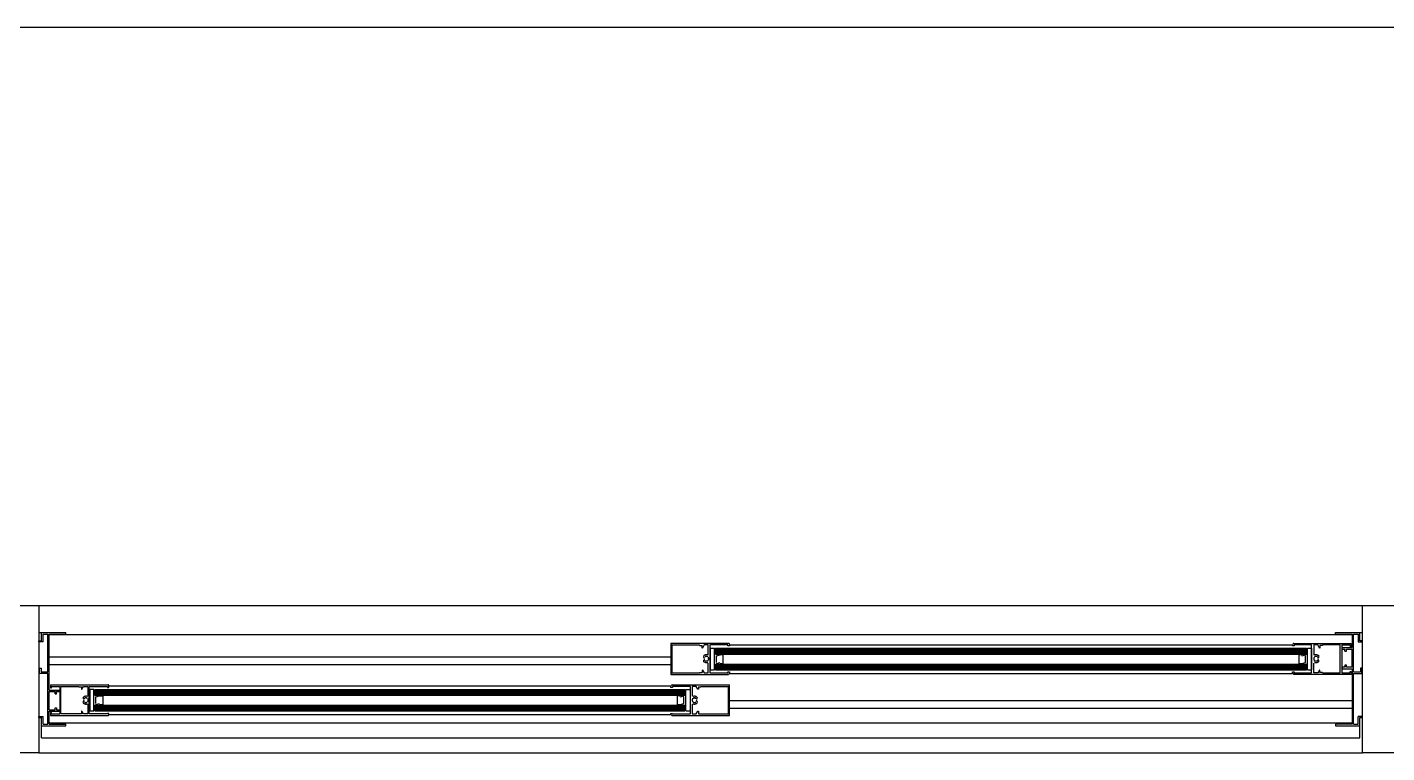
# Model space of a CAD drawing. Header units: millimetres. Extents: x 7649 to 34105, y 3983 to 25377.
# Drawn here: x 13604 to 14992, y 20637 to 21377 of the extents above; entities that cross this region are included whole.
import ezdxf

# ---------------------------------------------------------------- set-up
doc = ezdxf.new("R2010")
doc.units = ezdxf.units.MM

msp = doc.modelspace()

# ---------------------------------------------------------------- linework, layer by layer
at = {"layer": 'GEOMETRY', "color": 7}
for p, q in [((7649.45694, 21376.92222), (34105.14444, 21376.92222)), ((13616.34028, 20786.90139), (14967.30278, 20786.90139)), ((13616.34028, 20759.38472), (13618.98611, 20759.38472)), ((13616.34028, 20749.85972), (13616.34028, 20750.91806)), ((13616.34028, 20750.91806), (13618.98611, 20750.91806)), ((13620.57361, 20749.85972), (13616.34028, 20749.85972)), ((13618.98611, 20750.91806), (13618.98611, 20759.38472)), ((13618.98611, 20759.38472), (13643.85694, 20759.38472)), ((13620.57361, 20749.85972), (13620.57361, 20757.79722)), ((13620.57361, 20757.79722), (13625.33611, 20757.79722)), ((13625.33611, 20719.16806), (13625.33611, 20757.79722)), ((13626.92361, 20757.79722), (13643.85694, 20757.79722)), ((13626.92361, 20700.64722), (13626.92361, 20757.79722)), ((13626.92361, 20757.26806), (14956.71944, 20757.26806)), ((13643.85694, 20757.79722), (13643.85694, 20759.38472)), ((14939.78611, 20759.38472), (14964.65694, 20759.38472)), ((14939.78611, 20757.79722), (14939.78611, 20759.38472)), ((14939.78611, 20757.79722), (14956.71944, 20757.79722)), ((14956.71944, 20757.79722), (14956.71944, 20744.03889)), ((14958.30694, 20757.79722), (14963.06944, 20757.79722)), ((14958.30694, 20719.16806), (14958.30694, 20757.79722)), ((14963.06944, 20757.79722), (14963.06944, 20749.85972)), ((14963.06944, 20749.85972), (14967.30278, 20749.85972)), ((14964.65694, 20759.38472), (14967.30278, 20759.38472)), ((14964.65694, 20750.91806), (14964.65694, 20759.38472)), ((14967.30278, 20750.91806), (14964.65694, 20750.91806)), ((14967.30278, 20749.85972), (14967.30278, 20750.91806)), ((14967.30278, 20673.65972), (14967.30278, 20749.85972)), ((13626.92361, 20734.51389), (14261.39444, 20734.51389)), ((14320.13194, 20748.27222), (14261.39444, 20748.27222)), ((14261.39444, 20748.27222), (14261.39444, 20716.52222)), ((14262.45278, 20746.68472), (14262.45278, 20718.10972)), ((14262.45278, 20746.68472), (14290.49861, 20746.68472)), ((14290.49861, 20746.15556), (14290.49861, 20746.68472)), ((14290.49861, 20746.15556), (14293.14444, 20746.15556)), ((14293.14444, 20743.50972), (14293.14444, 20746.15556)), ((14293.67361, 20743.50972), (14293.14444, 20743.50972)), ((14295.26111, 20746.68472), (14293.67361, 20743.50972)), ((14294.73406, 20735.36234), (14294.53788, 20735.13428)), ((14294.94536, 20735.57341), (14294.73406, 20735.36234)), ((14294.79842, 20734.56769), (14294.76405, 20734.47337)), ((14294.8453, 20734.65823), (14294.79842, 20734.56769)), ((14294.9048, 20734.7438), (14294.8453, 20734.65823)), ((14295.17065, 20735.76695), (14294.94536, 20735.57341)), ((14295.40881, 20735.94242), (14295.17065, 20735.76695)), ((14299.49444, 20746.68472), (14295.26111, 20746.68472)), ((14295.65871, 20736.09927), (14295.40881, 20735.94242)), ((14295.91924, 20736.23697), (14295.65871, 20736.09927)), ((14296.18925, 20736.35497), (14295.91924, 20736.23697)), ((14296.46763, 20736.45274), (14296.18925, 20736.35497)), ((14296.43992, 20734.71725), (14296.22312, 20734.5739)), ((14296.66748, 20734.83454), (14296.43992, 20734.71725)), ((14296.75326, 20736.52972), (14296.46763, 20736.45274)), ((14296.90366, 20734.92577), (14296.66748, 20734.83454)), ((14297.04501, 20736.58538), (14296.75326, 20736.52972)), ((14297.1463, 20734.99093), (14296.90366, 20734.92577)), ((14297.34175, 20736.61917), (14297.04501, 20736.58538)), ((14297.39326, 20735.03002), (14297.1463, 20734.99093)), ((14297.64236, 20736.63056), (14297.34175, 20736.61917)), ((14297.64236, 20735.04306), (14297.39326, 20735.03002)), ((14297.77962, 20736.62818), (14297.64236, 20736.63056)), ((14297.89147, 20735.03002), (14297.64236, 20735.04306)), ((14297.91652, 20736.62108), (14297.77962, 20736.62818)), ((14298.13842, 20734.99093), (14297.89147, 20735.03002)), ((14298.05292, 20736.60926), (14297.91652, 20736.62108)), ((14298.18872, 20736.59277), (14298.05292, 20736.60926)), ((14298.38106, 20734.92577), (14298.13842, 20734.99093)), ((14298.32379, 20736.57162), (14298.18872, 20736.59277)), ((14298.45801, 20736.54584), (14298.32379, 20736.57162)), ((14298.61724, 20734.83454), (14298.38106, 20734.92577)), ((14298.59126, 20736.51545), (14298.45801, 20736.54584)), ((14298.72342, 20736.48048), (14298.59126, 20736.51545)), ((14298.84481, 20734.71725), (14298.61724, 20734.83454)), ((14298.85438, 20736.44096), (14298.72342, 20736.48048)), ((14299.0616, 20734.5739), (14298.84481, 20734.71725)), ((14298.98402, 20736.3969), (14298.85438, 20736.44096)), ((14299.1122, 20736.34834), (14298.98402, 20736.3969)), ((14299.23883, 20736.2953), (14299.1122, 20736.34834)), ((14299.49444, 20736.10139), (14299.49444, 20746.68472)), ((14319.60278, 20746.68472), (14301.08194, 20746.68472)), ((14301.08194, 20746.68472), (14301.08194, 20718.10972)), ((14301.61111, 20743.50972), (14301.61111, 20721.28472)), ((14301.61111, 20743.50972), (14305.84444, 20743.50972)), ((14305.84444, 20721.28472), (14305.84444, 20743.50972)), ((14306.90278, 20743.50972), (14910.15278, 20743.50972)), ((14306.90278, 20737.15972), (14306.90278, 20743.50972)), ((14306.90278, 20742.45139), (14910.15278, 20742.45139)), ((14306.90278, 20741.39306), (14910.15278, 20741.39306)), ((14306.90278, 20740.33472), (14910.15278, 20740.33472)), ((14306.90278, 20739.27639), (14910.15278, 20739.27639)), ((14306.90278, 20738.21806), (14910.15278, 20738.21806)), ((14306.90278, 20737.15972), (14910.15278, 20737.15972)), ((14307.96111, 20735.57222), (14311.66528, 20736.63056)), ((14307.96111, 20728.69306), (14307.96111, 20735.57222)), ((14314.84028, 20736.63056), (14311.66528, 20736.63056)), ((14314.84028, 20727.63472), (14314.84028, 20736.63056)), ((14319.60278, 20745.62639), (14319.60278, 20746.68472)), ((14321.19028, 20745.62639), (14319.60278, 20745.62639)), ((14320.50424, 20748.26498), (14320.39653, 20748.27222)), ((14320.60754, 20748.24387), (14320.50424, 20748.26498)), ((14320.70549, 20748.20985), (14320.60754, 20748.24387)), ((14320.79715, 20748.16385), (14320.70549, 20748.20985)), ((14320.88157, 20748.10683), (14320.79715, 20748.16385)), ((14320.95779, 20748.03974), (14320.88157, 20748.10683)), ((14321.02489, 20747.96351), (14320.95779, 20748.03974)), ((14321.08191, 20747.87909), (14321.02489, 20747.96351)), ((14321.1279, 20747.78744), (14321.08191, 20747.87909)), ((14321.16192, 20747.68948), (14321.1279, 20747.78744)), ((14321.18303, 20747.58618), (14321.16192, 20747.68948)), ((14321.19028, 20747.47847), (14321.18303, 20747.58618)), ((14321.19028, 20747.21389), (14321.19028, 20745.62639)), ((14321.19028, 20746.68472), (14895.86528, 20746.68472)), ((14895.86528, 20745.62639), (14895.86528, 20747.21389)), ((14897.45278, 20745.62639), (14895.86528, 20745.62639)), ((14896.40169, 20747.58618), (14896.39444, 20747.47847)), ((14896.4228, 20747.68948), (14896.40169, 20747.58618)), ((14896.45682, 20747.78744), (14896.4228, 20747.68948)), ((14896.50281, 20747.87909), (14896.45682, 20747.78744)), ((14896.55983, 20747.96351), (14896.50281, 20747.87909)), ((14896.62693, 20748.03974), (14896.55983, 20747.96351)), ((14896.70316, 20748.10683), (14896.62693, 20748.03974)), ((14896.78757, 20748.16385), (14896.70316, 20748.10683)), ((14896.87923, 20748.20985), (14896.78757, 20748.16385)), ((14896.97718, 20748.24387), (14896.87923, 20748.20985)), ((14896.92361, 20748.27222), (14955.66111, 20748.27222)), ((14897.08049, 20748.26498), (14896.97718, 20748.24387)), ((14897.18819, 20748.27222), (14897.08049, 20748.26498)), ((14915.44444, 20746.68472), (14897.45278, 20746.68472)), ((14897.45278, 20746.68472), (14897.45278, 20745.62639)), ((14905.39028, 20736.63056), (14902.21528, 20736.63056)), ((14902.21528, 20736.63056), (14902.21528, 20727.63472)), ((14905.39028, 20735.57222), (14909.09444, 20736.63056)), ((14909.09444, 20728.69306), (14909.09444, 20735.57222)), ((14910.15278, 20737.15972), (14910.15278, 20743.50972)), ((14911.21111, 20721.28472), (14911.21111, 20743.50972)), ((14911.21111, 20743.50972), (14915.44444, 20743.50972)), ((14915.44444, 20718.10972), (14915.44444, 20746.68472)), ((14915.44444, 20743.50972), (14915.44444, 20721.28472)), ((14921.79444, 20746.68472), (14917.56111, 20746.68472)), ((14917.56111, 20746.68472), (14917.56111, 20736.10139)), ((14918.76335, 20736.45155), (14918.3459, 20736.2953)), ((14918.73992, 20734.71725), (14918.52312, 20734.5739)), ((14918.96748, 20734.83454), (14918.73992, 20734.71725)), ((14919.18873, 20736.55869), (14918.76335, 20736.45155)), ((14919.20366, 20734.92577), (14918.96748, 20734.83454)), ((14919.61826, 20736.61765), (14919.18873, 20736.55869)), ((14919.4463, 20734.99093), (14919.20366, 20734.92577)), ((14919.69326, 20735.03002), (14919.4463, 20734.99093)), ((14920.04817, 20736.62936), (14919.61826, 20736.61765)), ((14919.94236, 20735.04306), (14919.69326, 20735.03002)), ((14920.19147, 20735.03002), (14919.94236, 20735.04306)), ((14920.47466, 20736.59476), (14920.04817, 20736.62936)), ((14920.43842, 20734.99093), (14920.19147, 20735.03002)), ((14920.68106, 20734.92577), (14920.43842, 20734.99093)), ((14920.89395, 20736.51479), (14920.47466, 20736.59476)), ((14920.91724, 20734.83454), (14920.68106, 20734.92577)), ((14921.30227, 20736.39036), (14920.89395, 20736.51479)), ((14921.14481, 20734.71725), (14920.91724, 20734.83454)), ((14921.3616, 20734.5739), (14921.14481, 20734.71725)), ((14921.69583, 20736.22243), (14921.30227, 20736.39036)), ((14922.07084, 20736.01192), (14921.69583, 20736.22243)), ((14923.38194, 20743.50972), (14921.79444, 20746.68472)), ((14922.42354, 20735.75977), (14922.07084, 20736.01192)), ((14922.75014, 20735.46692), (14922.42354, 20735.75977)), ((14922.7242, 20734.68245), (14922.67993, 20734.7438)), ((14922.76202, 20734.61792), (14922.7242, 20734.68245)), ((14923.04684, 20735.13428), (14922.75014, 20735.46692)), ((14922.79335, 20734.55071), (14922.76202, 20734.61792)), ((14922.81814, 20734.4813), (14922.79335, 20734.55071)), ((14923.91111, 20743.50972), (14923.38194, 20743.50972)), ((14926.55694, 20746.15556), (14923.91111, 20746.15556)), ((14923.91111, 20746.15556), (14923.91111, 20743.50972)), ((14944.54861, 20746.68472), (14926.55694, 20746.68472)), ((14926.55694, 20746.68472), (14926.55694, 20746.15556)), ((14944.54861, 20718.10972), (14944.54861, 20746.68472)), ((14946.13611, 20746.68472), (14946.13611, 20718.10972)), ((14946.13611, 20746.68472), (14954.60278, 20746.68472)), ((14946.66528, 20744.03889), (14956.71944, 20744.03889)), ((14946.66528, 20742.45139), (14946.66528, 20744.03889)), ((14946.66528, 20742.45139), (14949.31111, 20742.45139)), ((14949.31111, 20740.33472), (14949.31111, 20742.45139)), ((14949.31111, 20740.33472), (14950.89861, 20740.33472)), ((14950.89861, 20742.45139), (14956.71944, 20742.45139)), ((14950.89861, 20740.33472), (14950.89861, 20742.45139)), ((14954.60278, 20746.68472), (14954.60278, 20744.56806)), ((14954.60278, 20744.56806), (14955.66111, 20744.56806)), ((14955.66111, 20748.27222), (14955.66111, 20744.56806)), ((14956.71944, 20723.93056), (14956.71944, 20742.45139)), ((13616.86944, 20717.58056), (13616.86944, 20722.87222)), ((13616.86944, 20722.87222), (13618.45694, 20722.87222)), ((13618.45694, 20722.87222), (13618.45694, 20719.16806)), ((13626.92361, 20726.57639), (14261.39444, 20726.57639)), ((14293.14444, 20721.28472), (14293.67361, 20721.28472)), ((14293.14444, 20720.75556), (14293.14444, 20718.63889)), ((14293.67361, 20720.75556), (14295.26111, 20718.10972)), ((14294.53788, 20730.18933), (14294.83459, 20729.85669)), ((14294.73405, 20730.60316), (14294.73209, 20730.52977)), ((14294.73209, 20730.52977), (14294.73689, 20730.45665)), ((14294.74209, 20734.3765), (14294.73244, 20734.27827)), ((14294.73244, 20734.27827), (14294.73498, 20734.1799)), ((14294.74284, 20730.67634), (14294.73405, 20730.60316)), ((14294.73498, 20734.1799), (14294.74962, 20734.08258)), ((14294.73689, 20730.45665), (14294.74841, 20730.38428)), ((14294.76405, 20734.47337), (14294.74209, 20734.3765)), ((14294.7585, 20730.74882), (14294.74284, 20730.67634)), ((14294.74841, 20730.38428), (14294.76659, 20730.31315)), ((14294.74962, 20734.08258), (14294.77624, 20733.98754)), ((14294.78109, 20730.82013), (14294.7585, 20730.74882)), ((14294.76659, 20730.31315), (14294.79137, 20730.24373)), ((14294.77624, 20733.98754), (14294.81474, 20733.89597)), ((14294.81066, 20730.88976), (14294.78109, 20730.82013)), ((14294.79137, 20730.24373), (14294.8227, 20730.17652)), ((14294.84671, 20730.95628), (14294.81066, 20730.88976)), ((14294.81474, 20733.89597), (14294.86501, 20733.80909)), ((14294.8227, 20730.17652), (14294.86053, 20730.112)), ((14294.83459, 20729.85669), (14295.16118, 20729.56384)), ((14294.88841, 20731.01837), (14294.84671, 20730.95628)), ((14294.86053, 20730.112), (14294.9048, 20730.05064)), ((14294.86501, 20733.80909), (14294.92694, 20733.72809)), ((14294.93535, 20731.07578), (14294.88841, 20731.01837)), ((14294.92694, 20733.72809), (14295.00044, 20733.6542)), ((14294.98712, 20731.12824), (14294.93535, 20731.07578)), ((14295.04331, 20731.1755), (14294.98712, 20731.12824)), ((14295.00044, 20733.6542), (14295.0829, 20733.59045)), ((14295.1035, 20731.21729), (14295.04331, 20731.1755)), ((14295.0829, 20733.59045), (14295.17095, 20733.53905)), ((14295.16729, 20731.25337), (14295.1035, 20731.21729)), ((14295.16118, 20729.56384), (14295.51388, 20729.31169)), ((14295.23425, 20731.28347), (14295.16729, 20731.25337)), ((14295.17095, 20733.53905), (14295.26341, 20733.49996)), ((14295.30399, 20731.30733), (14295.23425, 20731.28347)), ((14295.26341, 20733.49996), (14295.35905, 20733.47314)), ((14295.37608, 20731.32469), (14295.30399, 20731.30733)), ((14295.35905, 20733.47314), (14295.45667, 20733.45853)), ((14295.45012, 20731.3353), (14295.37608, 20731.32469)), ((14295.52569, 20731.33889), (14295.45012, 20731.3353)), ((14295.45667, 20733.45853), (14295.55504, 20733.4561)), ((14295.51388, 20729.31169), (14295.8889, 20729.10118)), ((14295.57891, 20731.3371), (14295.52569, 20731.33889)), ((14295.55504, 20733.4561), (14295.65297, 20733.46579)), ((14295.6316, 20731.3318), (14295.57891, 20731.3371)), ((14295.68358, 20731.32303), (14295.6316, 20731.3318)), ((14295.65297, 20733.46579), (14295.74924, 20733.48758)), ((14295.7347, 20731.31088), (14295.68358, 20731.32303)), ((14295.78481, 20731.29541), (14295.7347, 20731.31088)), ((14295.74924, 20733.48758), (14295.84264, 20733.52139)), ((14295.83373, 20731.27668), (14295.78481, 20731.29541)), ((14295.88132, 20731.25477), (14295.83373, 20731.27668)), ((14295.84264, 20733.52139), (14295.93195, 20733.56721)), ((14295.9274, 20731.22974), (14295.88132, 20731.25477)), ((14295.8889, 20729.10118), (14296.28246, 20728.93325)), ((14295.97182, 20731.20166), (14295.9274, 20731.22974)), ((14295.93195, 20733.56721), (14296.01597, 20733.62497)), ((14296.01441, 20731.1706), (14295.97182, 20731.20166)), ((14296.05502, 20731.13662), (14296.01441, 20731.1706)), ((14296.01597, 20733.62497), (14296.09348, 20733.69464)), ((14296.09348, 20731.0998), (14296.05502, 20731.13662)), ((14296.22312, 20730.74971), (14296.43992, 20730.60636)), ((14296.28246, 20728.93325), (14296.69077, 20728.80883)), ((14296.31944, 20730.28056), (14296.31944, 20730.80972)), ((14296.43992, 20730.60636), (14296.66748, 20730.48907)), ((14296.66748, 20730.48907), (14296.90366, 20730.39784)), ((14296.69077, 20728.80883), (14297.11007, 20728.72885)), ((14296.90366, 20730.39784), (14297.1463, 20730.33268)), ((14297.11007, 20728.72885), (14297.53656, 20728.69425)), ((14297.1463, 20730.33268), (14297.39326, 20730.29359)), ((14297.39326, 20730.29359), (14297.64236, 20730.28056)), ((14297.53656, 20728.69425), (14297.96646, 20728.70596)), ((14297.64236, 20730.28056), (14297.89147, 20730.29359)), ((14297.89147, 20730.29359), (14298.13842, 20730.33268)), ((14297.96646, 20728.70596), (14298.39599, 20728.76492)), ((14298.13842, 20730.33268), (14298.38106, 20730.39784)), ((14298.38106, 20730.39784), (14298.61724, 20730.48907)), ((14298.39599, 20728.76492), (14298.82137, 20728.87206)), ((14298.61724, 20730.48907), (14298.84481, 20730.60636)), ((14298.82137, 20728.87206), (14299.23883, 20729.02831)), ((14298.84481, 20730.60636), (14299.0616, 20730.74971)), ((14298.96528, 20733.45556), (14299.49444, 20733.45556)), ((14298.96528, 20730.28056), (14298.96528, 20730.80972)), ((14298.96528, 20730.80972), (14299.49444, 20730.80972)), ((14299.49444, 20718.10972), (14299.49444, 20728.16389)), ((14299.69781, 20733.86425), (14299.55446, 20734.08105)), ((14299.55446, 20731.24256), (14299.69781, 20731.45936)), ((14299.8151, 20733.63669), (14299.69781, 20733.86425)), ((14299.69781, 20731.45936), (14299.8151, 20731.68692)), ((14299.90632, 20733.40051), (14299.8151, 20733.63669)), ((14299.8151, 20731.68692), (14299.90632, 20731.92311)), ((14299.97148, 20733.15786), (14299.90632, 20733.40051)), ((14299.90632, 20731.92311), (14299.97148, 20732.16575)), ((14300.01058, 20732.91091), (14299.97148, 20733.15786)), ((14299.97148, 20732.16575), (14300.01058, 20732.4127)), ((14300.02361, 20732.66181), (14300.01058, 20732.91091)), ((14300.01058, 20732.4127), (14300.02361, 20732.66181)), ((14301.61111, 20721.28472), (14305.84444, 20721.28472)), ((14306.90278, 20727.10556), (14910.15278, 20727.10556)), ((14306.90278, 20721.28472), (14306.90278, 20727.10556)), ((14306.90278, 20726.04722), (14910.15278, 20726.04722)), ((14306.90278, 20725.51806), (14910.15278, 20725.51806)), ((14306.90278, 20724.45972), (14910.15278, 20724.45972)), ((14306.90278, 20723.40139), (14910.15278, 20723.40139)), ((14306.90278, 20722.34306), (14910.15278, 20722.34306)), ((14306.90278, 20721.28472), (14910.15278, 20721.28472)), ((14307.96111, 20727.63472), (14311.66528, 20728.69306)), ((14311.66528, 20727.63472), (14314.84028, 20727.63472)), ((14902.21528, 20727.63472), (14905.39028, 20727.63472)), ((14905.39028, 20727.63472), (14909.09444, 20728.69306)), ((14910.15278, 20721.28472), (14910.15278, 20727.10556)), ((14911.21111, 20721.28472), (14915.44444, 20721.28472)), ((14917.56111, 20733.45556), (14918.09028, 20733.45556)), ((14917.57414, 20732.91091), (14917.56111, 20732.66181)), ((14917.56111, 20732.66181), (14917.57414, 20732.4127)), ((14917.56111, 20730.80972), (14918.09028, 20730.80972)), ((14917.56111, 20718.10972), (14917.56111, 20728.16389)), ((14917.61324, 20733.15786), (14917.57414, 20732.91091)), ((14917.57414, 20732.4127), (14917.61324, 20732.16575)), ((14917.6784, 20733.40051), (14917.61324, 20733.15786)), ((14917.61324, 20732.16575), (14917.6784, 20731.92311)), ((14917.76962, 20733.63669), (14917.6784, 20733.40051)), ((14917.6784, 20731.92311), (14917.76962, 20731.68692)), ((14917.88691, 20733.86425), (14917.76962, 20733.63669)), ((14917.76962, 20731.68692), (14917.88691, 20731.45936)), ((14918.03026, 20734.08105), (14917.88691, 20733.86425)), ((14917.88691, 20731.45936), (14918.03026, 20731.24256)), ((14918.09028, 20730.80972), (14918.09028, 20730.28056)), ((14918.3459, 20729.02831), (14918.47252, 20728.97527)), ((14918.47252, 20728.97527), (14918.60071, 20728.92671)), ((14918.52312, 20730.74971), (14918.73992, 20730.60636)), ((14918.60071, 20728.92671), (14918.73034, 20728.88266)), ((14918.73034, 20728.88266), (14918.8613, 20728.84313)), ((14918.73992, 20730.60636), (14918.96748, 20730.48907)), ((14918.8613, 20728.84313), (14918.99346, 20728.80816)), ((14918.96748, 20730.48907), (14919.20366, 20730.39784)), ((14918.99346, 20728.80816), (14919.12672, 20728.77777)), ((14919.12672, 20728.77777), (14919.26094, 20728.75199)), ((14919.20366, 20730.39784), (14919.4463, 20730.33268)), ((14919.26094, 20728.75199), (14919.396, 20728.73084)), ((14919.396, 20728.73084), (14919.5318, 20728.71435)), ((14919.4463, 20730.33268), (14919.69326, 20730.29359)), ((14919.5318, 20728.71435), (14919.66821, 20728.70254)), ((14919.66821, 20728.70254), (14919.8051, 20728.69543)), ((14919.69326, 20730.29359), (14919.94236, 20730.28056)), ((14919.8051, 20728.69543), (14919.94236, 20728.69306)), ((14919.94236, 20730.28056), (14920.19147, 20730.29359)), ((14919.94236, 20728.69306), (14920.24297, 20728.70444)), ((14920.19147, 20730.29359), (14920.43842, 20730.33268)), ((14920.24297, 20728.70444), (14920.53971, 20728.73823)), ((14920.43842, 20730.33268), (14920.68106, 20730.39784)), ((14920.53971, 20728.73823), (14920.83146, 20728.79389)), ((14920.68106, 20730.39784), (14920.91724, 20730.48907)), ((14920.73611, 20730.28056), (14920.73611, 20730.80972)), ((14920.83146, 20728.79389), (14921.11709, 20728.87087)), ((14920.91724, 20730.48907), (14921.14481, 20730.60636)), ((14921.11709, 20728.87087), (14921.39547, 20728.96864)), ((14921.14481, 20730.60636), (14921.3616, 20730.74971)), ((14921.39547, 20728.96864), (14921.66549, 20729.08664)), ((14921.49124, 20733.69464), (14921.5297, 20733.65782)), ((14921.56875, 20731.16947), (14921.49124, 20731.0998)), ((14921.5297, 20733.65782), (14921.57031, 20733.62385)), ((14921.65277, 20731.22723), (14921.56875, 20731.16947)), ((14921.57031, 20733.62385), (14921.61291, 20733.59278)), ((14921.61291, 20733.59278), (14921.65732, 20733.56471)), ((14921.74209, 20731.27305), (14921.65277, 20731.22723)), ((14921.65732, 20733.56471), (14921.70341, 20733.53968)), ((14921.66549, 20729.08664), (14921.92601, 20729.22434)), ((14921.70341, 20733.53968), (14921.75099, 20733.51777)), ((14921.83548, 20731.30687), (14921.74209, 20731.27305)), ((14921.75099, 20733.51777), (14921.79991, 20733.49904)), ((14923.38194, 20720.75556), (14921.79444, 20718.10972)), ((14921.79991, 20733.49904), (14921.85002, 20733.48357)), ((14921.93175, 20731.32865), (14921.83548, 20731.30687)), ((14921.85002, 20733.48357), (14921.90114, 20733.47141)), ((14921.90114, 20733.47141), (14921.95313, 20733.46265)), ((14921.92601, 20729.22434), (14922.17591, 20729.38119)), ((14922.02968, 20731.33835), (14921.93175, 20731.32865)), ((14921.95313, 20733.46265), (14922.00581, 20733.45734)), ((14922.00581, 20733.45734), (14922.05903, 20733.45556)), ((14922.12806, 20731.33591), (14922.02968, 20731.33835)), ((14922.05903, 20733.45556), (14922.1346, 20733.45915)), ((14922.22567, 20731.32131), (14922.12806, 20731.33591)), ((14922.1346, 20733.45915), (14922.20864, 20733.46976)), ((14922.17591, 20729.38119), (14922.41407, 20729.55666)), ((14922.20864, 20733.46976), (14922.28073, 20733.48712)), ((14922.32131, 20731.29448), (14922.22567, 20731.32131)), ((14922.28073, 20733.48712), (14922.35047, 20733.51098)), ((14922.41377, 20731.25539), (14922.32131, 20731.29448)), ((14922.35047, 20733.51098), (14922.41744, 20733.54107)), ((14922.50183, 20731.20399), (14922.41377, 20731.25539)), ((14922.41407, 20729.55666), (14922.63936, 20729.7502)), ((14922.41744, 20733.54107), (14922.48122, 20733.57715)), ((14922.48122, 20733.57715), (14922.54141, 20733.61895)), ((14922.58428, 20731.14025), (14922.50183, 20731.20399)), ((14922.54141, 20733.61895), (14922.5976, 20733.66621)), ((14922.65778, 20731.06635), (14922.58428, 20731.14025)), ((14922.5976, 20733.66621), (14922.64937, 20733.71867)), ((14922.63936, 20729.7502), (14922.85066, 20729.96127)), ((14922.64937, 20733.71867), (14922.69631, 20733.77607)), ((14922.71972, 20730.98536), (14922.65778, 20731.06635)), ((14922.67993, 20730.05064), (14922.73943, 20730.13621)), ((14922.69631, 20733.77607), (14922.73801, 20733.83816)), ((14922.76999, 20730.89847), (14922.71972, 20730.98536)), ((14922.73801, 20733.83816), (14922.77406, 20733.90468)), ((14922.73943, 20730.13621), (14922.78631, 20730.22676)), ((14922.80848, 20730.80691), (14922.76999, 20730.89847)), ((14922.77406, 20733.90468), (14922.80363, 20733.97432)), ((14922.78631, 20730.22676), (14922.82067, 20730.32107)), ((14922.80363, 20733.97432), (14922.82622, 20734.04562)), ((14922.8351, 20730.71186), (14922.80848, 20730.80691)), ((14922.83631, 20734.41017), (14922.81814, 20734.4813)), ((14922.82067, 20730.32107), (14922.84263, 20730.41795)), ((14922.82622, 20734.04562), (14922.84188, 20734.1181)), ((14922.84974, 20730.61455), (14922.8351, 20730.71186)), ((14922.84783, 20734.3378), (14922.83631, 20734.41017)), ((14922.84188, 20734.1181), (14922.85067, 20734.19128)), ((14922.84263, 20730.41795), (14922.85228, 20730.51617)), ((14922.85263, 20734.26467), (14922.84783, 20734.3378)), ((14922.85228, 20730.51617), (14922.84974, 20730.61455)), ((14922.85066, 20729.96127), (14923.04684, 20730.18933)), ((14922.85067, 20734.19128), (14922.85263, 20734.26467)), ((14923.38194, 20721.28472), (14923.91111, 20721.28472)), ((14923.91111, 20718.63889), (14923.91111, 20720.75556)), ((14949.31111, 20723.93056), (14946.66528, 20723.93056)), ((14946.66528, 20723.93056), (14946.66528, 20722.34306)), ((14946.66528, 20722.34306), (14956.71944, 20722.34306)), ((14950.89861, 20726.04722), (14949.31111, 20726.04722)), ((14949.31111, 20726.04722), (14949.31111, 20723.93056)), ((14950.89861, 20723.93056), (14950.89861, 20726.04722)), ((14956.71944, 20723.93056), (14950.89861, 20723.93056)), ((14956.71944, 20722.34306), (14956.71944, 20665.72222)), ((14966.77361, 20722.87222), (14965.18611, 20722.87222)), ((14965.18611, 20722.87222), (14965.18611, 20719.16806)), ((14966.77361, 20717.58056), (14966.77361, 20722.87222)), ((13625.33611, 20717.58056), (13616.86944, 20717.58056)), ((13618.45694, 20719.16806), (13625.33611, 20719.16806)), ((13625.33611, 20665.72222), (13625.33611, 20717.58056)), ((14261.39444, 20716.52222), (14320.13194, 20716.52222)), ((14262.45278, 20718.10972), (14290.49861, 20718.10972)), ((14290.49861, 20718.10972), (14290.49861, 20718.63889)), ((14290.49861, 20718.63889), (14293.14444, 20718.63889)), ((14295.26111, 20718.10972), (14299.49444, 20718.10972)), ((14301.08194, 20718.10972), (14319.60278, 20718.10972)), ((14319.60278, 20718.10972), (14319.60278, 20719.16806)), ((14319.60278, 20719.16806), (14321.19028, 20719.16806)), ((14320.39653, 20717.05139), (14320.50424, 20717.05863)), ((14320.50424, 20717.05863), (14320.60754, 20717.07974)), ((14320.60754, 20717.07974), (14320.70549, 20717.11377)), ((14320.70549, 20717.11377), (14320.79715, 20717.15976)), ((14320.79715, 20717.15976), (14320.88157, 20717.21678)), ((14320.88157, 20717.21678), (14320.95779, 20717.28387)), ((14320.95779, 20717.28387), (14321.02489, 20717.3601)), ((14321.02489, 20717.3601), (14321.08191, 20717.44452)), ((14321.08191, 20717.44452), (14321.1279, 20717.53617)), ((14321.1279, 20717.53617), (14321.16192, 20717.63413)), ((14321.16192, 20717.63413), (14321.18303, 20717.73743)), ((14321.18303, 20717.73743), (14321.19028, 20717.84514)), ((14321.19028, 20719.16806), (14321.19028, 20717.58056)), ((14321.19028, 20717.58056), (14895.86528, 20717.58056)), ((14895.86528, 20717.58056), (14895.86528, 20719.16806)), ((14895.86528, 20719.16806), (14897.45278, 20719.16806)), ((14896.39444, 20717.84514), (14896.40169, 20717.73743)), ((14896.40169, 20717.73743), (14896.4228, 20717.63413)), ((14896.4228, 20717.63413), (14896.45682, 20717.53617)), ((14896.45682, 20717.53617), (14896.50281, 20717.44452)), ((14896.50281, 20717.44452), (14896.55983, 20717.3601)), ((14896.55983, 20717.3601), (14896.62693, 20717.28387)), ((14896.62693, 20717.28387), (14896.70316, 20717.21678)), ((14896.70316, 20717.21678), (14896.78757, 20717.15976)), ((14896.78757, 20717.15976), (14896.87923, 20717.11377)), ((14896.87923, 20717.11377), (14896.97718, 20717.07974)), ((14955.66111, 20716.52222), (14896.92361, 20716.52222)), ((14896.97718, 20717.07974), (14897.08049, 20717.05863)), ((14897.08049, 20717.05863), (14897.18819, 20717.05139)), ((14897.45278, 20719.16806), (14897.45278, 20718.10972)), ((14897.45278, 20718.10972), (14915.44444, 20718.10972)), ((14921.79444, 20718.10972), (14917.56111, 20718.10972)), ((14926.55694, 20718.63889), (14923.91111, 20718.63889)), ((14926.55694, 20718.10972), (14926.55694, 20718.63889)), ((14926.55694, 20718.10972), (14944.54861, 20718.10972)), ((14946.13611, 20718.10972), (14954.60278, 20718.10972)), ((14954.60278, 20718.10972), (14954.60278, 20719.69722)), ((14954.60278, 20719.69722), (14955.66111, 20719.69722)), ((14955.66111, 20719.69722), (14955.66111, 20716.52222)), ((14958.30694, 20719.16806), (14965.18611, 20719.16806)), ((14958.30694, 20717.58056), (14966.77361, 20717.58056)), ((14958.30694, 20665.72222), (14958.30694, 20717.58056)), ((13626.92361, 20700.64722), (13636.97778, 20700.64722)), ((13626.92361, 20680.53889), (13626.92361, 20699.05972)), ((13626.92361, 20699.05972), (13632.74444, 20699.05972)), ((13627.98194, 20705.93889), (13627.98194, 20702.76389)), ((13627.98194, 20705.93889), (13686.71944, 20705.93889)), ((13627.98194, 20702.76389), (13629.04028, 20702.76389)), ((13629.04028, 20702.76389), (13629.04028, 20704.35139)), ((13629.04028, 20704.35139), (13637.50694, 20704.35139)), ((13632.74444, 20696.94306), (13632.74444, 20699.05972)), ((13632.74444, 20696.94306), (13634.33194, 20696.94306)), ((13634.33194, 20696.94306), (13634.33194, 20699.05972)), ((13634.33194, 20699.05972), (13636.97778, 20699.05972)), ((13636.97778, 20699.05972), (13636.97778, 20700.64722)), ((13637.50694, 20704.35139), (13637.50694, 20676.30556)), ((13638.56528, 20704.35139), (13657.08611, 20704.35139)), ((13638.56528, 20676.30556), (13638.56528, 20704.35139)), ((13657.08611, 20704.35139), (13657.08611, 20703.82222)), ((13657.08611, 20703.82222), (13659.73194, 20703.82222)), ((13659.73194, 20703.82222), (13659.73194, 20701.70556)), ((13659.73194, 20701.70556), (13660.26111, 20701.70556)), ((13660.26111, 20701.70556), (13661.84861, 20704.35139)), ((13661.42209, 20693.13358), (13661.12538, 20692.80095)), ((13661.44803, 20692.87828), (13661.4102, 20692.81376)), ((13661.74868, 20693.42644), (13661.42209, 20693.13358)), ((13661.4923, 20692.93963), (13661.44803, 20692.87828)), ((13662.10138, 20693.67859), (13661.74868, 20693.42644)), ((13661.84861, 20704.35139), (13666.08194, 20704.35139)), ((13662.4764, 20693.8891), (13662.10138, 20693.67859)), ((13662.86996, 20694.05703), (13662.4764, 20693.8891)), ((13663.27827, 20694.18145), (13662.86996, 20694.05703)), ((13663.69757, 20694.26143), (13663.27827, 20694.18145)), ((13664.12406, 20694.29603), (13663.69757, 20694.26143)), ((13664.55396, 20694.28432), (13664.12406, 20694.29603)), ((13664.98349, 20694.22536), (13664.55396, 20694.28432)), ((13665.40887, 20694.11822), (13664.98349, 20694.22536)), ((13665.82633, 20693.96196), (13665.40887, 20694.11822)), ((13666.08194, 20704.35139), (13666.08194, 20694.29722)), ((13667.66944, 20676.30556), (13667.66944, 20704.35139)), ((13667.66944, 20704.35139), (13686.19028, 20704.35139)), ((13672.43194, 20701.17639), (13668.19861, 20701.17639)), ((13668.19861, 20701.17639), (13668.19861, 20679.48056)), ((13672.43194, 20679.48056), (13672.43194, 20701.17639)), ((13673.49028, 20695.35556), (13673.49028, 20701.17639)), ((13673.49028, 20701.17639), (14275.68194, 20701.17639)), ((13673.49028, 20700.11806), (14275.68194, 20700.11806)), ((13673.49028, 20699.05972), (14275.68194, 20699.05972)), ((13673.49028, 20698.00139), (14275.68194, 20698.00139)), ((13673.49028, 20697.47222), (14275.68194, 20697.47222)), ((13673.49028, 20696.41389), (14275.68194, 20696.41389)), ((13673.49028, 20695.35556), (14275.68194, 20695.35556)), ((13674.54861, 20693.76806), (13678.25278, 20694.82639)), ((13674.54861, 20686.88889), (13674.54861, 20693.76806)), ((13678.25278, 20694.82639), (13681.42778, 20694.82639)), ((13681.42778, 20694.82639), (13681.42778, 20685.83056)), ((13686.19028, 20704.35139), (13686.19028, 20703.29306)), ((13686.19028, 20703.29306), (13687.77778, 20703.29306)), ((13687.09174, 20705.93164), (13686.98403, 20705.93889)), ((13687.19504, 20705.91054), (13687.09174, 20705.93164)), ((13687.29299, 20705.87651), (13687.19504, 20705.91054)), ((13687.38465, 20705.83052), (13687.29299, 20705.87651)), ((13687.46907, 20705.7735), (13687.38465, 20705.83052)), ((13687.54529, 20705.70641), (13687.46907, 20705.7735)), ((13687.61239, 20705.63018), (13687.54529, 20705.70641)), ((13687.66941, 20705.54576), (13687.61239, 20705.63018)), ((13687.7154, 20705.4541), (13687.66941, 20705.54576)), ((13687.74942, 20705.35615), (13687.7154, 20705.4541)), ((13687.77053, 20705.25285), (13687.74942, 20705.35615)), ((13687.77778, 20705.14514), (13687.77053, 20705.25285)), ((13687.77778, 20703.29306), (13687.77778, 20704.88056)), ((13687.77778, 20704.88056), (14261.39444, 20704.88056)), ((14261.39444, 20703.29306), (14261.39444, 20704.88056)), ((14262.98194, 20703.29306), (14261.39444, 20703.29306)), ((14261.93086, 20705.25285), (14261.92361, 20705.14514)), ((14261.95196, 20705.35615), (14261.93086, 20705.25285)), ((14261.98599, 20705.4541), (14261.95196, 20705.35615)), ((14262.03198, 20705.54576), (14261.98599, 20705.4541)), ((14262.089, 20705.63018), (14262.03198, 20705.54576)), ((14262.15609, 20705.70641), (14262.089, 20705.63018)), ((14262.23232, 20705.7735), (14262.15609, 20705.70641)), ((14262.31674, 20705.83052), (14262.23232, 20705.7735)), ((14262.4084, 20705.87651), (14262.31674, 20705.83052)), ((14262.50635, 20705.91054), (14262.4084, 20705.87651)), ((14262.45278, 20705.93889), (14321.19028, 20705.93889)), ((14262.60965, 20705.93164), (14262.50635, 20705.91054)), ((14262.71736, 20705.93889), (14262.60965, 20705.93164)), ((14281.50278, 20704.35139), (14262.98194, 20704.35139)), ((14262.98194, 20704.35139), (14262.98194, 20703.29306)), ((14270.91944, 20694.82639), (14267.74444, 20694.82639)), ((14267.74444, 20694.82639), (14267.74444, 20685.83056)), ((14270.91944, 20693.76806), (14274.62361, 20694.82639)), ((14274.62361, 20686.88889), (14274.62361, 20693.76806)), ((14275.68194, 20695.35556), (14275.68194, 20701.17639)), ((14276.74028, 20679.48056), (14276.74028, 20701.17639)), ((14276.74028, 20701.17639), (14280.97361, 20701.17639)), ((14280.97361, 20701.17639), (14280.97361, 20679.48056)), ((14281.50278, 20676.30556), (14281.50278, 20704.35139)), ((14287.32361, 20704.35139), (14283.09028, 20704.35139)), ((14283.09028, 20704.35139), (14283.09028, 20694.29722)), ((14284.29251, 20694.11822), (14283.87506, 20693.96196)), ((14284.7179, 20694.22536), (14284.29251, 20694.11822)), ((14285.14743, 20694.28432), (14284.7179, 20694.22536)), ((14285.57733, 20694.29603), (14285.14743, 20694.28432)), ((14286.00382, 20694.26143), (14285.57733, 20694.29603)), ((14286.42312, 20694.18145), (14286.00382, 20694.26143)), ((14286.83143, 20694.05703), (14286.42312, 20694.18145)), ((14287.22499, 20693.8891), (14286.83143, 20694.05703)), ((14287.60001, 20693.67859), (14287.22499, 20693.8891)), ((14288.91111, 20701.70556), (14287.32361, 20704.35139)), ((14287.95271, 20693.42644), (14287.60001, 20693.67859)), ((14288.2793, 20693.13358), (14287.95271, 20693.42644)), ((14288.25336, 20692.87828), (14288.20909, 20692.93963)), ((14288.29119, 20692.81376), (14288.25336, 20692.87828)), ((14288.57601, 20692.80095), (14288.2793, 20693.13358)), ((14289.44028, 20701.70556), (14288.91111, 20701.70556)), ((14289.44028, 20703.82222), (14289.44028, 20701.70556)), ((14289.44028, 20703.82222), (14292.08611, 20703.82222)), ((14292.08611, 20704.35139), (14320.13194, 20704.35139)), ((14292.08611, 20703.82222), (14292.08611, 20704.35139)), ((14320.13194, 20676.30556), (14320.13194, 20704.35139)), ((14321.19028, 20674.71806), (14321.19028, 20705.93889)), ((13626.92361, 20680.53889), (13632.74444, 20680.53889)), ((13632.74444, 20680.53889), (13632.74444, 20682.65556)), ((13632.74444, 20682.65556), (13634.33194, 20682.65556)), ((13634.33194, 20682.65556), (13634.33194, 20680.53889)), ((13634.33194, 20680.53889), (13636.97778, 20680.53889)), ((13636.97778, 20680.53889), (13636.97778, 20678.95139)), ((13661.12538, 20687.85599), (13661.32156, 20687.62794)), ((13661.32439, 20692.53363), (13661.31959, 20692.46051)), ((13661.31959, 20692.46051), (13661.32155, 20692.38711)), ((13661.32248, 20688.81038), (13661.31994, 20688.71201)), ((13661.31994, 20688.71201), (13661.32959, 20688.61378)), ((13661.32155, 20692.38711), (13661.33034, 20692.31394)), ((13661.32156, 20687.62794), (13661.53286, 20687.41687)), ((13661.33712, 20688.90769), (13661.32248, 20688.81038)), ((13661.33591, 20692.606), (13661.32439, 20692.53363)), ((13661.32959, 20688.61378), (13661.35155, 20688.5169)), ((13661.33034, 20692.31394), (13661.346, 20692.24145)), ((13661.35409, 20692.67713), (13661.33591, 20692.606)), ((13661.36374, 20689.00274), (13661.33712, 20688.90769)), ((13661.346, 20692.24145), (13661.36859, 20692.17015)), ((13661.35155, 20688.5169), (13661.38592, 20688.42259)), ((13661.37887, 20692.74655), (13661.35409, 20692.67713)), ((13661.40224, 20689.09431), (13661.36374, 20689.00274)), ((13661.36859, 20692.17015), (13661.39816, 20692.10051)), ((13661.4102, 20692.81376), (13661.37887, 20692.74655)), ((13661.38592, 20688.42259), (13661.4328, 20688.33205)), ((13661.39816, 20692.10051), (13661.43421, 20692.034)), ((13661.45251, 20689.18119), (13661.40224, 20689.09431)), ((13661.4328, 20688.33205), (13661.4923, 20688.24648)), ((13661.43421, 20692.034), (13661.47591, 20691.97191)), ((13661.51444, 20689.26218), (13661.45251, 20689.18119)), ((13661.47591, 20691.97191), (13661.52285, 20691.9145)), ((13661.58794, 20689.33608), (13661.51444, 20689.26218)), ((13661.52285, 20691.9145), (13661.57462, 20691.86204)), ((13661.53286, 20687.41687), (13661.75815, 20687.22333)), ((13661.57462, 20691.86204), (13661.63081, 20691.81478)), ((13661.6704, 20689.39983), (13661.58794, 20689.33608)), ((13661.63081, 20691.81478), (13661.691, 20691.77298)), ((13661.75845, 20689.45123), (13661.6704, 20689.39983)), ((13661.691, 20691.77298), (13661.75479, 20691.73691)), ((13661.75479, 20691.73691), (13661.82175, 20691.70681)), ((13661.75815, 20687.22333), (13661.99631, 20687.04786)), ((13661.85091, 20689.49031), (13661.75845, 20689.45123)), ((13661.82175, 20691.70681), (13661.89149, 20691.68295)), ((13661.94655, 20689.51714), (13661.85091, 20689.49031)), ((13661.89149, 20691.68295), (13661.96358, 20691.66559)), ((13662.04417, 20689.53175), (13661.94655, 20689.51714)), ((13661.96358, 20691.66559), (13662.03762, 20691.65498)), ((13661.99631, 20687.04786), (13662.24621, 20686.89101)), ((13662.03762, 20691.65498), (13662.11319, 20691.65139)), ((13662.14254, 20689.53418), (13662.04417, 20689.53175)), ((13662.11319, 20691.65139), (13662.16641, 20691.65317)), ((13662.24047, 20689.52448), (13662.14254, 20689.53418)), ((13662.16641, 20691.65317), (13662.2191, 20691.65848)), ((13662.2191, 20691.65848), (13662.27108, 20691.66725)), ((13662.33674, 20689.5027), (13662.24047, 20689.52448)), ((13662.24621, 20686.89101), (13662.50674, 20686.75331)), ((13662.27108, 20691.66725), (13662.3222, 20691.6794)), ((13662.3222, 20691.6794), (13662.37231, 20691.69487)), ((13662.43014, 20689.46888), (13662.33674, 20689.5027)), ((13662.37231, 20691.69487), (13662.42123, 20691.7136)), ((13662.42123, 20691.7136), (13662.46882, 20691.73551)), ((13662.51945, 20689.42307), (13662.43014, 20689.46888)), ((13662.46882, 20691.73551), (13662.5149, 20691.76054)), ((13662.50674, 20686.75331), (13662.77675, 20686.6353)), ((13662.5149, 20691.76054), (13662.55932, 20691.78862)), ((13662.60347, 20689.3653), (13662.51945, 20689.42307)), ((13662.55932, 20691.78862), (13662.60191, 20691.81968)), ((13662.60191, 20691.81968), (13662.64252, 20691.85365)), ((13662.68098, 20689.29563), (13662.60347, 20689.3653)), ((13662.64252, 20691.85365), (13662.68098, 20691.89048)), ((13662.77675, 20686.6353), (13663.05513, 20686.53754)), ((13663.02742, 20692.38392), (13662.81062, 20692.24057)), ((13662.81062, 20688.41638), (13663.02742, 20688.27302)), ((13662.90694, 20691.65139), (13662.90694, 20692.18056)), ((13663.25498, 20692.50121), (13663.02742, 20692.38392)), ((13663.02742, 20688.27302), (13663.25498, 20688.15574)), ((13663.05513, 20686.53754), (13663.34076, 20686.46056)), ((13663.49116, 20692.59243), (13663.25498, 20692.50121)), ((13663.25498, 20688.15574), (13663.49116, 20688.06451)), ((13663.34076, 20686.46056), (13663.63251, 20686.4049)), ((13663.7338, 20692.65759), (13663.49116, 20692.59243)), ((13663.49116, 20688.06451), (13663.7338, 20687.99935)), ((13663.63251, 20686.4049), (13663.92925, 20686.37111)), ((13663.98076, 20692.69669), (13663.7338, 20692.65759)), ((13663.7338, 20687.99935), (13663.98076, 20687.96025)), ((13663.92925, 20686.37111), (13664.22986, 20686.35972)), ((13664.22986, 20692.70972), (13663.98076, 20692.69669)), ((13663.98076, 20687.96025), (13664.22986, 20687.94722)), ((13664.47897, 20692.69669), (13664.22986, 20692.70972)), ((13664.22986, 20687.94722), (13664.47897, 20687.96025)), ((13664.22986, 20686.35972), (13664.36712, 20686.3621)), ((13664.36712, 20686.3621), (13664.50402, 20686.3692)), ((13664.72592, 20692.65759), (13664.47897, 20692.69669)), ((13664.47897, 20687.96025), (13664.72592, 20687.99935)), ((13664.50402, 20686.3692), (13664.64042, 20686.38101)), ((13664.64042, 20686.38101), (13664.77622, 20686.39751)), ((13664.96856, 20692.59243), (13664.72592, 20692.65759)), ((13664.72592, 20687.99935), (13664.96856, 20688.06451)), ((13664.77622, 20686.39751), (13664.91129, 20686.41866)), ((13664.91129, 20686.41866), (13665.04551, 20686.44444)), ((13665.20474, 20692.50121), (13664.96856, 20692.59243)), ((13664.96856, 20688.06451), (13665.20474, 20688.15574)), ((13665.04551, 20686.44444), (13665.17876, 20686.47483)), ((13665.17876, 20686.47483), (13665.31092, 20686.5098)), ((13665.43231, 20692.38392), (13665.20474, 20692.50121)), ((13665.20474, 20688.15574), (13665.43231, 20688.27302)), ((13665.31092, 20686.5098), (13665.44188, 20686.54932)), ((13665.6491, 20692.24057), (13665.43231, 20692.38392)), ((13665.43231, 20688.27302), (13665.6491, 20688.41638)), ((13665.44188, 20686.54932), (13665.57152, 20686.59338)), ((13665.55278, 20691.65139), (13665.55278, 20692.18056)), ((13665.57152, 20686.59338), (13665.6997, 20686.64194)), ((13665.6997, 20686.64194), (13665.82633, 20686.69498)), ((13666.08194, 20686.35972), (13666.08194, 20676.30556)), ((13666.28531, 20691.53092), (13666.14196, 20691.74771)), ((13666.14196, 20688.90923), (13666.28531, 20689.12603)), ((13666.4026, 20691.30335), (13666.28531, 20691.53092)), ((13666.28531, 20689.12603), (13666.4026, 20689.35359)), ((13666.49382, 20691.06717), (13666.4026, 20691.30335)), ((13666.4026, 20689.35359), (13666.49382, 20689.58977)), ((13666.55898, 20690.82453), (13666.49382, 20691.06717)), ((13666.49382, 20689.58977), (13666.55898, 20689.83242)), ((13666.59808, 20690.57758), (13666.55898, 20690.82453)), ((13666.55898, 20689.83242), (13666.59808, 20690.07937)), ((13666.61111, 20690.32847), (13666.59808, 20690.57758)), ((13666.59808, 20690.07937), (13666.61111, 20690.32847)), ((13668.19861, 20679.48056), (13672.43194, 20679.48056)), ((13673.49028, 20679.48056), (13673.49028, 20685.30139)), ((13673.49028, 20685.30139), (14275.68194, 20685.30139)), ((13673.49028, 20684.24306), (14275.68194, 20684.24306)), ((13673.49028, 20683.18472), (14275.68194, 20683.18472)), ((13673.49028, 20682.12639), (14275.68194, 20682.12639)), ((13673.49028, 20681.06806), (14275.68194, 20681.06806)), ((13673.49028, 20680.00972), (14275.68194, 20680.00972)), ((13673.49028, 20679.48056), (14275.68194, 20679.48056)), ((13674.54861, 20685.83056), (13678.25278, 20686.88889)), ((13678.25278, 20685.83056), (13681.42778, 20685.83056)), ((14267.74444, 20685.83056), (14270.91944, 20685.83056)), ((14270.91944, 20685.83056), (14274.62361, 20686.88889)), ((14275.68194, 20679.48056), (14275.68194, 20685.30139)), ((14276.74028, 20679.48056), (14280.97361, 20679.48056)), ((14283.61944, 20691.65139), (14283.09028, 20691.65139)), ((14283.10331, 20690.57758), (14283.09028, 20690.32847)), ((14283.09028, 20690.32847), (14283.10331, 20690.07937)), ((14283.09028, 20689.00556), (14283.61944, 20689.00556)), ((14283.09028, 20686.35972), (14283.09028, 20676.30556)), ((14283.14241, 20690.82453), (14283.10331, 20690.57758)), ((14283.10331, 20690.07937), (14283.14241, 20689.83242)), ((14283.20757, 20691.06717), (14283.14241, 20690.82453)), ((14283.14241, 20689.83242), (14283.20757, 20689.58977)), ((14283.29879, 20691.30335), (14283.20757, 20691.06717)), ((14283.20757, 20689.58977), (14283.29879, 20689.35359)), ((14283.41608, 20691.53092), (14283.29879, 20691.30335)), ((14283.29879, 20689.35359), (14283.41608, 20689.12603)), ((14283.55943, 20691.74771), (14283.41608, 20691.53092)), ((14283.41608, 20689.12603), (14283.55943, 20688.90923)), ((14283.61944, 20692.18056), (14283.61944, 20691.65139)), ((14283.87506, 20686.69498), (14284.00169, 20686.64194)), ((14284.00169, 20686.64194), (14284.12987, 20686.59338)), ((14284.26908, 20692.38392), (14284.05229, 20692.24057)), ((14284.05229, 20688.41638), (14284.26908, 20688.27302)), ((14284.12987, 20686.59338), (14284.25951, 20686.54932)), ((14284.25951, 20686.54932), (14284.39046, 20686.5098)), ((14284.49665, 20692.50121), (14284.26908, 20692.38392)), ((14284.26908, 20688.27302), (14284.49665, 20688.15574)), ((14284.39046, 20686.5098), (14284.52263, 20686.47483)), ((14284.73283, 20692.59243), (14284.49665, 20692.50121)), ((14284.49665, 20688.15574), (14284.73283, 20688.06451)), ((14284.52263, 20686.47483), (14284.65588, 20686.44444)), ((14284.65588, 20686.44444), (14284.7901, 20686.41866)), ((14284.97547, 20692.65759), (14284.73283, 20692.59243)), ((14284.73283, 20688.06451), (14284.97547, 20687.99935)), ((14284.7901, 20686.41866), (14284.92517, 20686.39751)), ((14284.92517, 20686.39751), (14285.06097, 20686.38101)), ((14285.22242, 20692.69669), (14284.97547, 20692.65759)), ((14284.97547, 20687.99935), (14285.22242, 20687.96025)), ((14285.06097, 20686.38101), (14285.19737, 20686.3692)), ((14285.19737, 20686.3692), (14285.33427, 20686.3621)), ((14285.47153, 20692.70972), (14285.22242, 20692.69669)), ((14285.22242, 20687.96025), (14285.47153, 20687.94722)), ((14285.33427, 20686.3621), (14285.47153, 20686.35972)), ((14285.72063, 20692.69669), (14285.47153, 20692.70972)), ((14285.47153, 20687.94722), (14285.72063, 20687.96025)), ((14285.47153, 20686.35972), (14285.77214, 20686.37111)), ((14285.96758, 20692.65759), (14285.72063, 20692.69669)), ((14285.72063, 20687.96025), (14285.96758, 20687.99935)), ((14285.77214, 20686.37111), (14286.06888, 20686.4049)), ((14286.21023, 20692.59243), (14285.96758, 20692.65759)), ((14285.96758, 20687.99935), (14286.21023, 20688.06451)), ((14286.06888, 20686.4049), (14286.36063, 20686.46056)), ((14286.44641, 20692.50121), (14286.21023, 20692.59243)), ((14286.21023, 20688.06451), (14286.44641, 20688.15574)), ((14286.26528, 20691.65139), (14286.26528, 20692.18056)), ((14286.36063, 20686.46056), (14286.64626, 20686.53754)), ((14286.67397, 20692.38392), (14286.44641, 20692.50121)), ((14286.44641, 20688.15574), (14286.67397, 20688.27302)), ((14286.64626, 20686.53754), (14286.92464, 20686.6353)), ((14286.89077, 20692.24057), (14286.67397, 20692.38392)), ((14286.67397, 20688.27302), (14286.89077, 20688.41638)), ((14286.92464, 20686.6353), (14287.19465, 20686.75331)), ((14287.0204, 20691.89048), (14287.05887, 20691.85365)), ((14287.09792, 20689.3653), (14287.0204, 20689.29563)), ((14287.05887, 20691.85365), (14287.09948, 20691.81968)), ((14287.18194, 20689.42307), (14287.09792, 20689.3653)), ((14287.09948, 20691.81968), (14287.14207, 20691.78862)), ((14287.14207, 20691.78862), (14287.18649, 20691.76054)), ((14287.27125, 20689.46888), (14287.18194, 20689.42307)), ((14287.18649, 20691.76054), (14287.23257, 20691.73551)), ((14287.19465, 20686.75331), (14287.45518, 20686.89101)), ((14287.23257, 20691.73551), (14287.28016, 20691.7136)), ((14287.36465, 20689.5027), (14287.27125, 20689.46888)), ((14287.28016, 20691.7136), (14287.32908, 20691.69487)), ((14287.32908, 20691.69487), (14287.37919, 20691.6794)), ((14287.46092, 20689.52448), (14287.36465, 20689.5027)), ((14287.37919, 20691.6794), (14287.43031, 20691.66725)), ((14287.43031, 20691.66725), (14287.48229, 20691.65848)), ((14287.45518, 20686.89101), (14287.70508, 20687.04786)), ((14287.55885, 20689.53418), (14287.46092, 20689.52448)), ((14287.48229, 20691.65848), (14287.53498, 20691.65317)), ((14287.53498, 20691.65317), (14287.58819, 20691.65139)), ((14287.65722, 20689.53175), (14287.55885, 20689.53418)), ((14287.58819, 20691.65139), (14287.66377, 20691.65498)), ((14287.75484, 20689.51714), (14287.65722, 20689.53175)), ((14287.66377, 20691.65498), (14287.73781, 20691.66559)), ((14287.70508, 20687.04786), (14287.94324, 20687.22333)), ((14287.73781, 20691.66559), (14287.8099, 20691.68295)), ((14287.85048, 20689.49031), (14287.75484, 20689.51714)), ((14287.8099, 20691.68295), (14287.87964, 20691.70681)), ((14287.94293, 20689.45123), (14287.85048, 20689.49031)), ((14287.87964, 20691.70681), (14287.9466, 20691.73691)), ((14288.03099, 20689.39983), (14287.94293, 20689.45123)), ((14287.94324, 20687.22333), (14288.16853, 20687.41687)), ((14287.9466, 20691.73691), (14288.01039, 20691.77298)), ((14288.01039, 20691.77298), (14288.07058, 20691.81478)), ((14288.11345, 20689.33608), (14288.03099, 20689.39983)), ((14288.07058, 20691.81478), (14288.12677, 20691.86204)), ((14288.18694, 20689.26218), (14288.11345, 20689.33608)), ((14288.12677, 20691.86204), (14288.17854, 20691.9145)), ((14288.16853, 20687.41687), (14288.37983, 20687.62794)), ((14288.17854, 20691.9145), (14288.22548, 20691.97191)), ((14288.24888, 20689.18119), (14288.18694, 20689.26218)), ((14288.20909, 20688.24648), (14288.26859, 20688.33205)), ((14288.22548, 20691.97191), (14288.26718, 20692.034)), ((14288.29915, 20689.09431), (14288.24888, 20689.18119)), ((14288.26718, 20692.034), (14288.30323, 20692.10051)), ((14288.26859, 20688.33205), (14288.31547, 20688.42259)), ((14288.32252, 20692.74655), (14288.29119, 20692.81376)), ((14288.33765, 20689.00274), (14288.29915, 20689.09431)), ((14288.30323, 20692.10051), (14288.3328, 20692.17015)), ((14288.31547, 20688.42259), (14288.34984, 20688.5169)), ((14288.3473, 20692.67713), (14288.32252, 20692.74655)), ((14288.3328, 20692.17015), (14288.35539, 20692.24145)), ((14288.36427, 20688.90769), (14288.33765, 20689.00274)), ((14288.36548, 20692.606), (14288.3473, 20692.67713)), ((14288.34984, 20688.5169), (14288.3718, 20688.61378)), ((14288.35539, 20692.24145), (14288.37105, 20692.31394)), ((14288.37891, 20688.81038), (14288.36427, 20688.90769)), ((14288.377, 20692.53363), (14288.36548, 20692.606)), ((14288.37105, 20692.31394), (14288.37984, 20692.38711)), ((14288.3718, 20688.61378), (14288.38145, 20688.71201)), ((14288.3818, 20692.46051), (14288.377, 20692.53363)), ((14288.38145, 20688.71201), (14288.37891, 20688.81038)), ((14288.37983, 20687.62794), (14288.57601, 20687.85599)), ((14288.37984, 20692.38711), (14288.3818, 20692.46051)), ((14321.19028, 20690.06389), (14956.71944, 20690.06389)), ((14321.19028, 20682.12639), (14956.71944, 20682.12639)), ((13616.34028, 20672.60139), (13616.34028, 20673.65972)), ((13616.34028, 20673.65972), (13620.57361, 20673.65972)), ((13616.34028, 20672.60139), (13618.98611, 20672.60139)), ((13618.98611, 20664.13472), (13618.98611, 20672.60139)), ((13620.57361, 20665.72222), (13620.57361, 20673.65972)), ((13620.57361, 20665.72222), (13625.33611, 20665.72222)), ((13626.92361, 20665.72222), (13626.92361, 20678.95139)), ((13626.92361, 20678.95139), (13636.97778, 20678.95139)), ((13626.92361, 20667.30972), (14956.71944, 20667.30972)), ((13626.92361, 20665.72222), (13643.85694, 20665.72222)), ((13629.04028, 20677.89306), (13627.98194, 20677.89306)), ((13627.98194, 20677.89306), (13627.98194, 20674.71806)), ((13627.98194, 20674.71806), (13686.71944, 20674.71806)), ((13629.04028, 20676.30556), (13629.04028, 20677.89306)), ((13629.04028, 20676.30556), (13637.50694, 20676.30556)), ((13657.08611, 20676.30556), (13638.56528, 20676.30556)), ((13643.85694, 20664.13472), (13643.85694, 20665.72222)), ((13659.73194, 20676.30556), (13657.08611, 20676.30556)), ((13660.26111, 20678.95139), (13659.73194, 20678.95139)), ((13659.73194, 20678.95139), (13659.73194, 20676.30556)), ((13661.84861, 20676.30556), (13660.26111, 20678.95139)), ((13666.08194, 20676.30556), (13661.84861, 20676.30556)), ((13686.19028, 20676.30556), (13667.66944, 20676.30556)), ((13687.77778, 20676.83472), (13686.19028, 20676.83472)), ((13686.19028, 20676.83472), (13686.19028, 20676.30556)), ((13686.98403, 20674.71806), (13687.09174, 20674.7253)), ((13687.09174, 20674.7253), (13687.19504, 20674.74641)), ((13687.19504, 20674.74641), (13687.29299, 20674.78043)), ((13687.29299, 20674.78043), (13687.38465, 20674.82643)), ((13687.38465, 20674.82643), (13687.46907, 20674.88344)), ((13687.46907, 20674.88344), (13687.54529, 20674.95054)), ((13687.54529, 20674.95054), (13687.61239, 20675.02677)), ((13687.61239, 20675.02677), (13687.66941, 20675.11118)), ((13687.66941, 20675.11118), (13687.7154, 20675.20284)), ((13687.7154, 20675.20284), (13687.74942, 20675.30079)), ((13687.74942, 20675.30079), (13687.77053, 20675.4041)), ((13687.77053, 20675.4041), (13687.77778, 20675.51181)), ((13687.77778, 20675.24722), (13687.77778, 20676.83472)), ((13687.77778, 20675.77639), (14261.39444, 20675.77639)), ((14261.39444, 20675.24722), (14261.39444, 20676.83472)), ((14261.39444, 20676.83472), (14262.98194, 20676.83472)), ((14261.92361, 20675.51181), (14261.93086, 20675.4041)), ((14261.93086, 20675.4041), (14261.95196, 20675.30079)), ((14261.95196, 20675.30079), (14261.98599, 20675.20284)), ((14261.98599, 20675.20284), (14262.03198, 20675.11118)), ((14262.03198, 20675.11118), (14262.089, 20675.02677)), ((14262.089, 20675.02677), (14262.15609, 20674.95054)), ((14262.15609, 20674.95054), (14262.23232, 20674.88344)), ((14262.23232, 20674.88344), (14262.31674, 20674.82643)), ((14262.31674, 20674.82643), (14262.4084, 20674.78043)), ((14262.4084, 20674.78043), (14262.50635, 20674.74641)), ((14262.45278, 20674.71806), (14321.19028, 20674.71806)), ((14262.50635, 20674.74641), (14262.60965, 20674.7253)), ((14262.60965, 20674.7253), (14262.71736, 20674.71806)), ((14262.98194, 20676.83472), (14262.98194, 20676.30556)), ((14262.98194, 20676.30556), (14281.50278, 20676.30556)), ((14283.09028, 20676.30556), (14287.32361, 20676.30556)), ((14287.32361, 20676.30556), (14288.91111, 20678.95139)), ((14288.91111, 20678.95139), (14289.44028, 20678.95139)), ((14289.44028, 20678.95139), (14289.44028, 20676.30556)), ((14289.44028, 20676.30556), (14292.08611, 20676.30556)), ((14292.08611, 20676.30556), (14320.13194, 20676.30556)), ((14956.71944, 20665.72222), (14939.78611, 20665.72222)), ((14939.78611, 20665.72222), (14939.78611, 20664.13472)), ((14958.30694, 20665.72222), (14963.06944, 20665.72222)), ((14967.30278, 20673.65972), (14963.06944, 20673.65972)), ((14963.06944, 20665.72222), (14963.06944, 20673.65972)), ((14964.65694, 20664.13472), (14964.65694, 20672.60139)), ((14964.65694, 20672.60139), (14967.30278, 20672.60139)), ((14967.30278, 20672.60139), (14967.30278, 20673.65972)), ((13618.98611, 20664.13472), (13643.85694, 20664.13472)), ((13618.98611, 20651.96389), (13618.98611, 20664.13472)), ((13618.98611, 20651.96389), (14964.65694, 20651.96389)), ((14939.78611, 20664.13472), (14964.65694, 20664.13472)), ((14964.65694, 20651.96389), (14964.65694, 20664.13472)), ((13616.34028, 20636.61806), (14967.30278, 20636.61806))]:
    msp.add_line(p, q, dxfattribs=at)
at = {"layer": 'RECTANGLES', "color": 7}
for p, q in [((13566.59861, 20786.90139), (13616.34028, 20786.90139)), ((13616.34028, 20786.90139), (13616.34028, 20636.61806)), ((14967.30278, 20786.90139), (15017.04444, 20786.90139)), ((14967.30278, 20636.61806), (14967.30278, 20786.90139)), ((13616.34028, 20636.61806), (13566.59861, 20636.61806)), ((15017.04444, 20636.61806), (14967.30278, 20636.61806))]:
    msp.add_line(p, q, dxfattribs=at)

doc.saveas('drawing.dxf')
